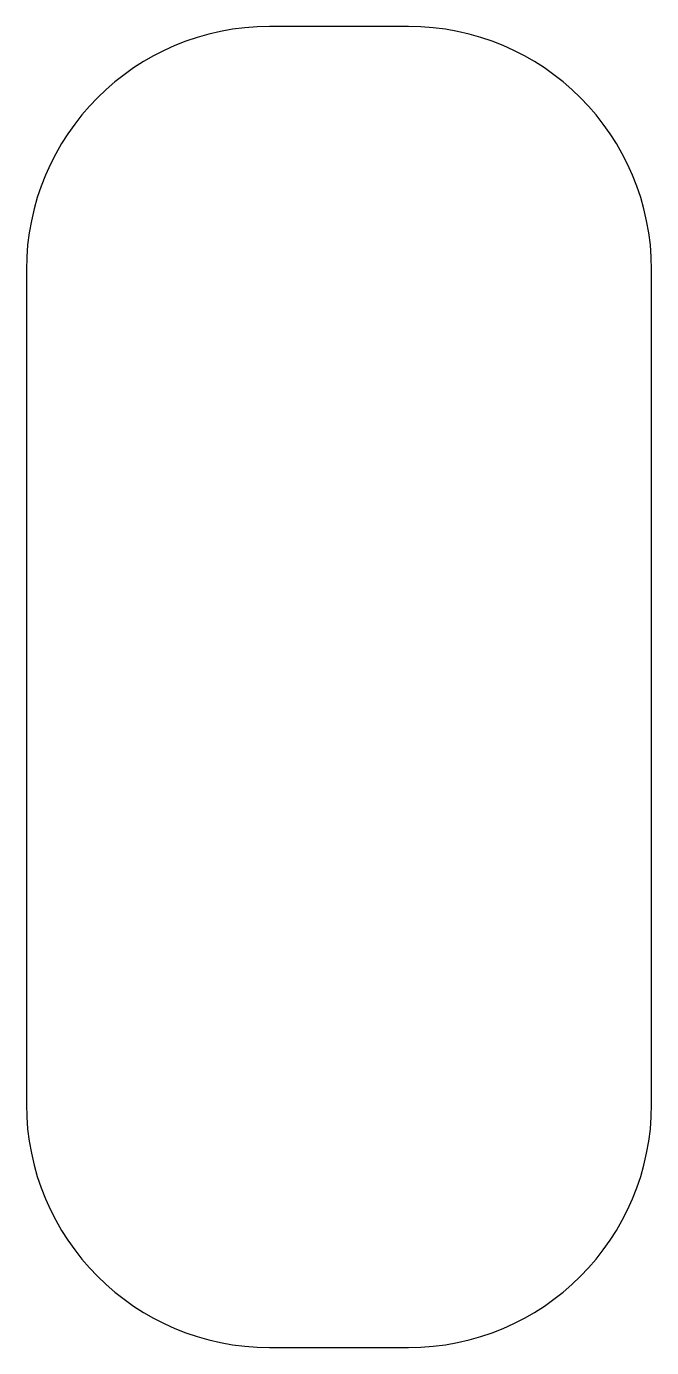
# Model space of a CAD drawing. Header units: millimetres. Extents: x -22.5 to 22.5, y -47.5 to 47.5.
import ezdxf

# ---------------------------------------------------------------- set-up
doc = ezdxf.new("R2010")
doc.units = ezdxf.units.MM

msp = doc.modelspace()

# ---------------------------------------------------------------- linework, layer by layer
at = {"color": 7, "linetype": 'Continuous'}
for p, q in [((5, 47.5), (-5, 47.5)), ((-22.5, 30), (-22.5, -30)), ((22.5, -30), (22.5, 30)), ((-5, -47.5), (5, -47.5))]:
    msp.add_line(p, q, dxfattribs=at)
for centre, start, end in [((-5, 30), 90, 180), ((5, 30), 0, 90), ((-5, -30), 180, 270), ((5, -30), 270, 0)]:
    msp.add_arc(centre, 17.5, start, end, dxfattribs=at)

doc.saveas('drawing.dxf')
